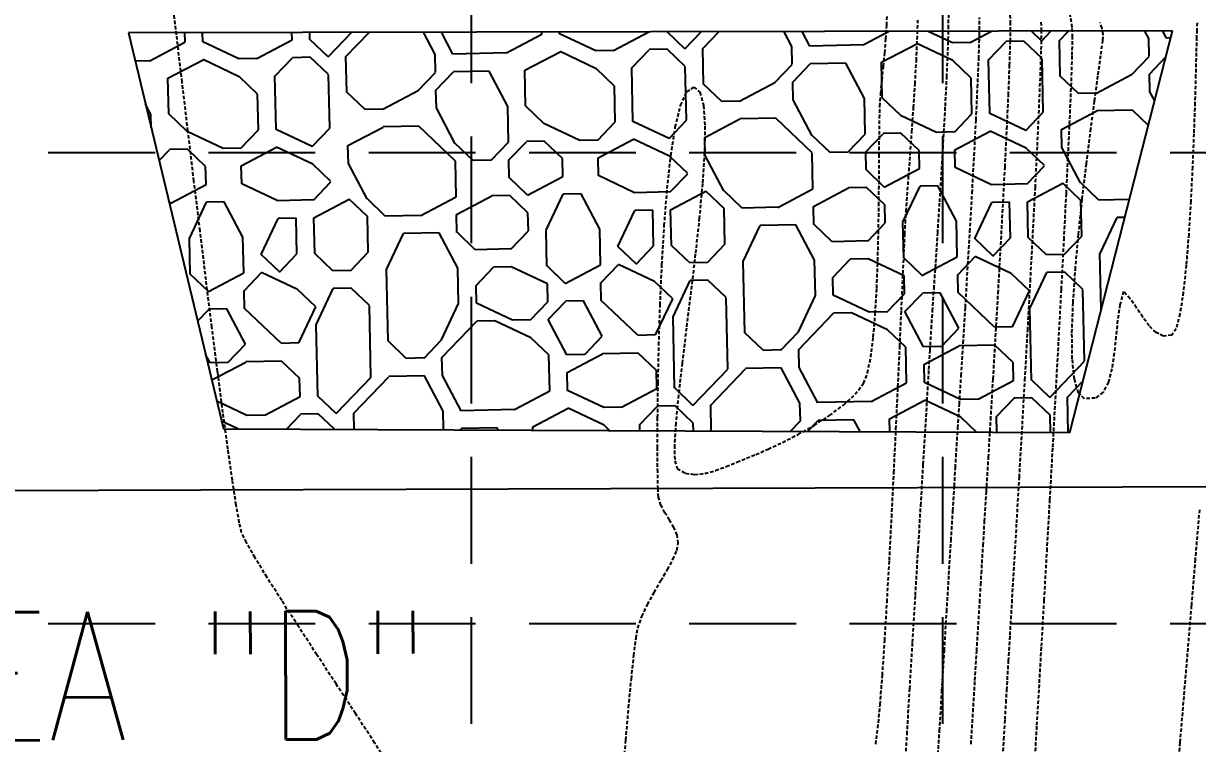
# Model space of a CAD drawing. Header units: inches. Extents: x 7994 to 10114, y 11164 to 12491.
# Drawn here: x 9849.6 to 9932, y 11918.1 to 11968.7 of the extents above; entities that cross this region are included whole.
import ezdxf
from ezdxf.enums import TextEntityAlignment as Align

# ---------------------------------------------------------------- set-up
doc = ezdxf.new("R2010")
doc.units = ezdxf.units.IN
doc.header["$MEASUREMENT"] = 0
doc.linetypes.add('HIDDEN', pattern=[0.375, 0.25, -0.125])
doc.linetypes.add('x4227topo$0$HIDDEN', pattern=[0.375, 0.25, -0.125])
for name, color, linetype in [('CONTOURS', 43, 'x4227topo$0$HIDDEN'), ('GRID', 254, 'HIDDEN'), ('MISC-6', 6, 'Continuous'), ('x4227 lots$0$COMMON AREA LABEL', 4, 'Continuous'), ('x4227 lots$0$p-row', 5, 'Continuous')]:
    doc.layers.add(name, color=color, linetype=linetype)
doc.styles.add('x4227 lots$0$romans', font='romans.shx', dxfattribs={"width": 0.8})

msp = doc.modelspace()

# ---------------------------------------------------------------- linework, layer by layer
at = {"layer": 'CONTOURS', "color": 43}
for p, q in [((9860.326, 11967.921, 1240), (9859.958, 11971.055, 1240)), ((9910.184, 11968.584, 1239), (9910.215, 11969.537, 1239)), ((9914.523, 11968.372, 1237), (9914.531, 11969.591, 1237)), ((9918.875, 11968.692, 1235), (9918.85, 11969.413, 1235)), ((9910.122, 11967.618, 1239), (9910.184, 11968.584, 1239)), ((9912.326, 11967.606, 1238), (9912.363, 11968.945, 1238)), ((9916.689, 11967.892, 1236), (9916.702, 11969.14, 1236)), ((9918.859, 11967.454, 1235), (9918.875, 11968.692, 1235)), ((9921.049, 11968.192, 1234), (9921.027, 11968.924, 1234)), ((9923.205, 11968.435, 1233), (9923.059, 11969.355, 1233)), ((9925.296, 11968.372, 1232), (9925.159, 11968.789, 1232)), ((9931.961, 11968.771, 1232), (9931.942, 11968.265, 1232)), ((9860.719, 11964.6, 1240), (9860.326, 11967.921, 1240)), ((9914.477, 11966.805, 1237), (9914.523, 11968.372, 1237)), ((9916.639, 11966.228, 1236), (9916.689, 11967.892, 1236)), ((9921.028, 11966.879, 1234), (9921.049, 11968.192, 1234)), ((9923.223, 11967.744, 1233), (9923.205, 11968.435, 1233)), ((9925.382, 11967.946, 1232), (9925.296, 11968.372, 1232)), ((9925.344, 11967.525, 1232), (9925.382, 11967.946, 1232)), ((9931.929, 11967.747, 1232), (9931.904, 11966.653, 1232)), ((9931.942, 11968.265, 1232), (9931.929, 11967.747, 1232)), ((9910.039, 11966.648, 1239), (9910.122, 11967.618, 1239)), ((9912.259, 11966.096, 1238), (9912.326, 11967.606, 1238)), ((9918.807, 11965.764, 1235), (9918.859, 11967.454, 1235)), ((9923.201, 11966.47, 1233), (9923.223, 11967.744, 1233)), ((9925.216, 11966.553, 1232), (9925.344, 11967.525, 1232)), ((9909.945, 11965.682, 1239), (9910.039, 11966.648, 1239)), ((9912.168, 11964.471, 1238), (9912.259, 11966.096, 1238)), ((9914.399, 11964.959, 1237), (9914.477, 11966.805, 1237)), ((9916.557, 11964.219, 1236), (9916.639, 11966.228, 1236)), ((9920.969, 11965.053, 1234), (9921.028, 11966.879, 1234)), ((9923.143, 11964.675, 1233), (9923.201, 11966.47, 1233)), ((9925.018, 11965.114, 1232), (9925.216, 11966.553, 1232)), ((9931.904, 11966.653, 1232), (9931.864, 11965.089, 1232)), ((9909.851, 11964.727, 1239), (9909.945, 11965.682, 1239)), ((9918.724, 11963.688, 1235), (9918.807, 11965.764, 1235)), ((9861.129, 11961.155, 1240), (9860.719, 11964.6, 1240)), ((9909.767, 11963.794, 1239), (9909.851, 11964.727, 1239)), ((9912.062, 11962.789, 1238), (9912.168, 11964.471, 1238)), ((9914.297, 11962.904, 1237), (9914.399, 11964.959, 1237)), ((9920.876, 11962.784, 1234), (9920.969, 11965.053, 1234)), ((9923.052, 11962.421, 1233), (9923.143, 11964.675, 1233)), ((9924.769, 11963.292, 1232), (9925.018, 11965.114, 1232)), ((9931.864, 11965.089, 1232), (9931.809, 11963.161, 1232)), ((9895.709, 11962.956, 1239), (9896.14, 11963.928, 1239)), ((9896.14, 11963.928, 1239), (9896.638, 11964.25, 1239)), ((9896.638, 11964.25, 1239), (9897.071, 11963.892, 1239)), ((9897.071, 11963.892, 1239), (9897.324, 11962.948, 1239)), ((9909.704, 11962.889, 1239), (9909.767, 11963.794, 1239)), ((9916.449, 11961.932, 1236), (9916.557, 11964.219, 1236)), ((9918.615, 11961.289, 1235), (9918.724, 11963.688, 1235)), ((9895.34, 11961.432, 1239), (9895.709, 11962.956, 1239)), ((9897.324, 11962.948, 1239), (9897.42, 11961.504, 1239)), ((9909.678, 11962.075, 1239), (9909.704, 11962.889, 1239)), ((9914.175, 11960.709, 1237), (9914.297, 11962.904, 1237)), ((9924.488, 11961.173, 1232), (9924.769, 11963.292, 1232)), ((9931.809, 11963.161, 1232), (9931.734, 11960.973, 1232)), ((9909.663, 11960.908, 1239), (9909.678, 11962.075, 1239)), ((9911.946, 11961.107, 1238), (9912.062, 11962.789, 1238)), ((9920.756, 11960.138, 1234), (9920.876, 11962.784, 1234)), ((9922.933, 11959.769, 1233), (9923.052, 11962.421, 1233)), ((9861.551, 11957.649, 1240), (9861.129, 11961.155, 1240)), ((9895.029, 11959.454, 1239), (9895.34, 11961.432, 1239)), ((9897.42, 11961.504, 1239), (9897.386, 11959.651, 1239)), ((9916.32, 11959.437, 1236), (9916.449, 11961.932, 1236)), ((9918.483, 11958.632, 1235), (9918.615, 11961.289, 1235)), ((9924.193, 11958.843, 1232), (9924.488, 11961.173, 1232)), ((9909.653, 11959.451, 1239), (9909.663, 11960.908, 1239)), ((9911.829, 11959.481, 1238), (9911.946, 11961.107, 1238)), ((9914.041, 11958.445, 1237), (9914.175, 11960.709, 1237)), ((9931.734, 11960.973, 1232), (9931.639, 11958.632, 1232)), ((9897.386, 11959.651, 1239), (9897.245, 11957.475, 1239)), ((9920.611, 11957.185, 1234), (9920.756, 11960.138, 1234)), ((9922.789, 11956.781, 1233), (9922.933, 11959.769, 1233)), ((9894.771, 11957.118, 1239), (9895.029, 11959.454, 1239)), ((9909.643, 11957.772, 1239), (9909.653, 11959.451, 1239)), ((9911.717, 11957.97, 1238), (9911.829, 11959.481, 1238)), ((9916.175, 11956.804, 1236), (9916.32, 11959.437, 1236)), ((9923.904, 11956.385, 1232), (9924.193, 11958.843, 1232)), ((9911.618, 11956.629, 1238), (9911.717, 11957.97, 1238)), ((9913.9, 11956.18, 1237), (9914.041, 11958.445, 1237)), ((9918.333, 11955.781, 1235), (9918.483, 11958.632, 1235)), ((9931.639, 11958.632, 1232), (9931.52, 11956.243, 1232)), ((9861.977, 11954.144, 1240), (9861.551, 11957.649, 1240)), ((9894.562, 11954.521, 1239), (9894.771, 11957.118, 1239)), ((9897.245, 11957.475, 1239), (9897.023, 11955.066, 1239)), ((9909.627, 11955.935, 1239), (9909.643, 11957.772, 1239)), ((9920.446, 11953.992, 1234), (9920.611, 11957.185, 1234)), ((9911.538, 11955.517, 1238), (9911.618, 11956.629, 1238)), ((9916.02, 11954.101, 1236), (9916.175, 11956.804, 1236)), ((9922.625, 11953.519, 1233), (9922.789, 11956.781, 1233)), ((9923.64, 11953.886, 1232), (9923.904, 11956.385, 1232)), ((9931.52, 11956.243, 1232), (9931.375, 11953.912, 1232)), ((9909.598, 11954.006, 1239), (9909.627, 11955.935, 1239)), ((9911.486, 11954.69, 1238), (9911.538, 11955.517, 1238)), ((9913.759, 11953.985, 1237), (9913.9, 11956.18, 1237)), ((9918.171, 11952.801, 1235), (9918.333, 11955.781, 1235)), ((9897.023, 11955.066, 1239), (9896.744, 11952.512, 1239)), ((9911.448, 11953.915, 1238), (9911.486, 11954.69, 1238)), ((9862.4, 11950.702, 1240), (9861.977, 11954.144, 1240)), ((9894.397, 11951.761, 1239), (9894.562, 11954.521, 1239)), ((9909.55, 11952.051, 1239), (9909.598, 11954.006, 1239)), ((9911.388, 11952.584, 1238), (9911.448, 11953.915, 1238)), ((9913.624, 11951.929, 1237), (9913.759, 11953.985, 1237)), ((9915.86, 11951.398, 1236), (9916.02, 11954.101, 1236)), ((9920.266, 11950.629, 1234), (9920.446, 11953.992, 1234)), ((9923.419, 11951.43, 1232), (9923.64, 11953.886, 1232)), ((9931.375, 11953.912, 1232), (9931.203, 11951.744, 1232)), ((9922.444, 11950.046, 1233), (9922.625, 11953.519, 1233)), ((9896.744, 11952.512, 1239), (9896.434, 11949.902, 1239)), ((9911.308, 11950.77, 1238), (9911.388, 11952.584, 1238)), ((9918, 11949.756, 1235), (9918.171, 11952.801, 1235)), ((9894.273, 11948.934, 1239), (9894.397, 11951.761, 1239)), ((9909.479, 11950.135, 1239), (9909.55, 11952.051, 1239)), ((9913.501, 11950.082, 1237), (9913.624, 11951.929, 1237)), ((9915.701, 11948.764, 1236), (9915.86, 11951.398, 1236)), ((9923.26, 11949.102, 1232), (9923.419, 11951.43, 1232)), ((9931.203, 11951.744, 1232), (9930.999, 11949.845, 1232)), ((9862.814, 11947.386, 1240), (9862.4, 11950.702, 1240)), ((9911.21, 11948.552, 1238), (9911.308, 11950.77, 1238)), ((9920.076, 11947.162, 1234), (9920.266, 11950.629, 1234)), ((9896.434, 11949.902, 1239), (9896.117, 11947.323, 1239)), ((9909.377, 11948.324, 1239), (9909.479, 11950.135, 1239)), ((9913.396, 11948.514, 1237), (9913.501, 11950.082, 1237)), ((9917.825, 11946.712, 1235), (9918, 11949.756, 1235)), ((9922.251, 11946.421, 1233), (9922.444, 11950.046, 1233)), ((9926.794, 11949.9, 1232), (9926.548, 11948.964, 1232)), ((9927.263, 11949.377, 1232), (9926.794, 11949.9, 1232)), ((9926.794, 11949.9, 1232), (9926.794, 11949.9, 1232)), ((9930.999, 11949.845, 1232), (9930.763, 11948.322, 1232)), ((9894.185, 11946.138, 1239), (9894.273, 11948.934, 1239)), ((9923.183, 11946.988, 1232), (9923.26, 11949.102, 1232)), ((9926.548, 11948.964, 1232), (9926.386, 11947.877, 1232)), ((9927.712, 11948.743, 1232), (9927.263, 11949.377, 1232)), ((9909.239, 11946.683, 1239), (9909.377, 11948.324, 1239)), ((9911.096, 11946.005, 1238), (9911.21, 11948.552, 1238)), ((9913.316, 11947.293, 1237), (9913.396, 11948.514, 1237)), ((9915.546, 11946.269, 1236), (9915.701, 11948.764, 1236)), ((9928.156, 11948.081, 1232), (9927.712, 11948.743, 1232)), ((9928.61, 11947.474, 1232), (9928.156, 11948.081, 1232)), ((9930.763, 11948.322, 1232), (9930.493, 11947.278, 1232)), ((9863.213, 11944.259, 1240), (9862.814, 11947.386, 1240)), ((9896.117, 11947.323, 1239), (9895.818, 11944.865, 1239)), ((9913.267, 11946.49, 1237), (9913.316, 11947.293, 1237)), ((9919.881, 11943.662, 1234), (9920.076, 11947.162, 1234)), ((9926.386, 11947.877, 1232), (9926.265, 11946.714, 1232)), ((9929.089, 11947.006, 1232), (9928.61, 11947.474, 1232)), ((9930.493, 11947.278, 1232), (9930.184, 11946.821, 1232)), ((9909.058, 11945.278, 1239), (9909.239, 11946.683, 1239)), ((9913.223, 11945.737, 1237), (9913.267, 11946.49, 1237)), ((9917.65, 11943.732, 1235), (9917.825, 11946.712, 1235)), ((9922.049, 11942.708, 1233), (9922.251, 11946.421, 1233)), ((9923.207, 11945.172, 1232), (9923.183, 11946.988, 1232)), ((9926.265, 11946.714, 1232), (9926.145, 11945.552, 1232)), ((9929.609, 11946.761, 1232), (9929.089, 11947.006, 1232)), ((9930.184, 11946.821, 1232), (9929.609, 11946.761, 1232)), ((9894.128, 11943.47, 1239), (9894.185, 11946.138, 1239)), ((9910.969, 11943.205, 1238), (9911.096, 11946.005, 1238)), ((9913.145, 11944.414, 1237), (9913.223, 11945.737, 1237)), ((9915.403, 11943.981, 1236), (9915.546, 11946.269, 1236)), ((9926.145, 11945.552, 1232), (9925.982, 11944.464, 1232)), ((9895.818, 11944.865, 1239), (9895.562, 11942.615, 1239)), ((9908.83, 11944.175, 1239), (9909.058, 11945.278, 1239)), ((9923.349, 11943.739, 1232), (9923.207, 11945.172, 1232)), ((9863.589, 11941.384, 1240), (9863.213, 11944.259, 1240)), ((9908.548, 11943.439, 1239), (9908.83, 11944.175, 1239)), ((9913.036, 11942.593, 1237), (9913.145, 11944.414, 1237)), ((9915.277, 11941.97, 1236), (9915.403, 11943.981, 1236)), ((9925.982, 11944.464, 1232), (9925.735, 11943.526, 1232)), ((9894.098, 11941.027, 1239), (9894.128, 11943.47, 1239)), ((9907.962, 11942.672, 1239), (9908.548, 11943.439, 1239)), ((9910.83, 11940.229, 1238), (9910.969, 11943.205, 1238)), ((9917.481, 11940.88, 1235), (9917.65, 11943.732, 1235)), ((9919.684, 11940.196, 1234), (9919.881, 11943.662, 1234)), ((9923.63, 11942.775, 1232), (9923.349, 11943.739, 1232)), ((9925.735, 11943.526, 1232), (9925.361, 11942.813, 1232)), ((9895.562, 11942.615, 1239), (9895.374, 11940.662, 1239)), ((9907.146, 11941.915, 1239), (9907.962, 11942.672, 1239)), ((9912.902, 11940.346, 1237), (9913.036, 11942.593, 1237)), ((9921.842, 11938.969, 1233), (9922.049, 11942.708, 1233)), ((9924.068, 11942.364, 1232), (9923.63, 11942.775, 1232)), ((9924.82, 11942.401, 1232), (9924.068, 11942.364, 1232)), ((9925.361, 11942.813, 1232), (9924.82, 11942.401, 1232)), ((9863.936, 11938.822, 1240), (9863.589, 11941.384, 1240)), ((9906.164, 11941.183, 1239), (9907.146, 11941.915, 1239)), ((9915.172, 11940.305, 1236), (9915.277, 11941.97, 1236)), ((9894.09, 11938.907, 1239), (9894.098, 11941.027, 1239)), ((9895.374, 11940.662, 1239), (9895.278, 11939.095, 1239)), ((9905.08, 11940.492, 1239), (9906.164, 11941.183, 1239)), ((9917.321, 11938.222, 1235), (9917.481, 11940.88, 1235)), ((9902.857, 11939.294, 1239), (9903.956, 11939.857, 1239)), ((9903.956, 11939.857, 1239), (9905.08, 11940.492, 1239)), ((9910.682, 11937.153, 1238), (9910.83, 11940.229, 1238)), ((9912.745, 11937.746, 1237), (9912.902, 11940.346, 1237)), ((9915.094, 11939.056, 1236), (9915.172, 11940.305, 1236)), ((9919.49, 11936.832, 1234), (9919.684, 11940.196, 1234)), ((9894.101, 11937.205, 1239), (9894.09, 11938.907, 1239)), ((9895.278, 11939.095, 1239), (9895.301, 11938.001, 1239)), ((9901.847, 11938.818, 1239), (9902.857, 11939.294, 1239)), ((9915.048, 11938.291, 1236), (9915.094, 11939.056, 1236)), ((9921.635, 11935.264, 1233), (9921.842, 11938.969, 1233)), ((9864.247, 11936.637, 1240), (9863.936, 11938.822, 1240)), ((9899.655, 11937.909, 1239), (9900.346, 11938.188, 1239)), ((9900.346, 11938.188, 1239), (9900.989, 11938.444, 1239)), ((9900.989, 11938.444, 1239), (9901.847, 11938.818, 1239)), ((9915.003, 11937.512, 1236), (9915.048, 11938.291, 1236)), ((9917.176, 11935.822, 1235), (9917.321, 11938.222, 1235)), ((9895.301, 11938.001, 1239), (9895.465, 11937.47, 1239)), ((9895.465, 11937.47, 1239), (9896.039, 11937.133, 1239)), ((9897.414, 11937.109, 1239), (9898.163, 11937.317, 1239)), ((9898.163, 11937.317, 1239), (9898.918, 11937.601, 1239)), ((9898.918, 11937.601, 1239), (9899.655, 11937.909, 1239)), ((9912.572, 11934.865, 1237), (9912.745, 11937.746, 1237)), ((9914.926, 11936.223, 1236), (9915.003, 11937.512, 1236)), ((9864.516, 11934.891, 1240), (9864.247, 11936.637, 1240)), ((9894.126, 11936.021, 1239), (9894.101, 11937.205, 1239)), ((9896.039, 11937.133, 1239), (9896.697, 11937.03, 1239)), ((9896.697, 11937.03, 1239), (9897.414, 11937.109, 1239)), ((9910.527, 11934.053, 1238), (9910.682, 11937.153, 1238)), ((9919.304, 11933.639, 1234), (9919.49, 11936.832, 1234)), ((9894.16, 11935.449, 1239), (9894.126, 11936.021, 1239)), ((9914.822, 11934.497, 1236), (9914.926, 11936.223, 1236)), ((9917.05, 11933.745, 1235), (9917.176, 11935.822, 1235)), ((9864.735, 11933.647, 1240), (9864.516, 11934.891, 1240)), ((9894.329, 11934.888, 1239), (9894.16, 11935.449, 1239)), ((9894.609, 11934.355, 1239), (9894.329, 11934.888, 1239)), ((9912.386, 11931.775, 1237), (9912.572, 11934.865, 1237)), ((9921.43, 11931.656, 1233), (9921.635, 11935.264, 1233)), ((9894.934, 11933.836, 1239), (9894.609, 11934.355, 1239)), ((9910.366, 11931.006, 1238), (9910.527, 11934.053, 1238)), ((9914.695, 11932.406, 1236), (9914.822, 11934.497, 1236)), ((9932.123, 11934.565, 1233), (9931.832, 11931.088, 1233)), ((9864.899, 11932.967, 1240), (9864.735, 11933.647, 1240)), ((9895.242, 11933.315, 1239), (9894.934, 11933.836, 1239)), ((9895.469, 11932.778, 1239), (9895.242, 11933.315, 1239)), ((9916.947, 11932.054, 1235), (9917.05, 11933.745, 1235)), ((9919.131, 11930.685, 1234), (9919.304, 11933.639, 1234)), ((9865.229, 11932.262, 1240), (9864.899, 11932.967, 1240)), ((9895.551, 11932.211, 1239), (9895.469, 11932.778, 1239)), ((9914.55, 11930.023, 1236), (9914.695, 11932.406, 1236)), ((9865.837, 11931.193, 1240), (9865.229, 11932.262, 1240)), ((9895.175, 11931.082, 1239), (9895.445, 11931.704, 1239)), ((9895.445, 11931.704, 1239), (9895.551, 11932.211, 1239)), ((9912.192, 11928.549, 1237), (9912.386, 11931.775, 1237)), ((9916.872, 11930.815, 1235), (9916.947, 11932.054, 1235)), ((9921.234, 11928.207, 1233), (9921.43, 11931.656, 1233)), ((9866.68, 11929.815, 1240), (9865.837, 11931.193, 1240)), ((9894.788, 11930.368, 1239), (9895.175, 11931.082, 1239)), ((9910.203, 11928.087, 1238), (9910.366, 11931.006, 1238)), ((9916.829, 11930.092, 1235), (9916.872, 11930.815, 1235)), ((9918.974, 11928.038, 1234), (9919.131, 11930.685, 1234)), ((9931.832, 11931.088, 1233), (9931.559, 11927.821, 1233)), ((9894.33, 11929.586, 1239), (9894.788, 11930.368, 1239)), ((9914.392, 11927.422, 1236), (9914.55, 11930.023, 1236)), ((9916.783, 11929.288, 1235), (9916.829, 11930.092, 1235)), ((9867.713, 11928.183, 1240), (9866.68, 11929.815, 1240)), ((9893.847, 11928.758, 1239), (9894.33, 11929.586, 1239)), ((9916.709, 11928.066, 1235), (9916.783, 11929.288, 1235)), ((9893.384, 11927.91, 1239), (9893.847, 11928.758, 1239)), ((9911.995, 11925.259, 1237), (9912.192, 11928.549, 1237)), ((9921.048, 11924.978, 1233), (9921.234, 11928.207, 1233)), ((9868.894, 11926.355, 1240), (9867.713, 11928.183, 1240)), ((9892.989, 11927.064, 1239), (9893.384, 11927.91, 1239)), ((9910.038, 11925.374, 1238), (9910.203, 11928.087, 1238)), ((9914.225, 11924.675, 1236), (9914.392, 11927.422, 1236)), ((9916.614, 11926.494, 1235), (9916.709, 11928.066, 1235)), ((9918.84, 11925.767, 1234), (9918.974, 11928.038, 1234)), ((9931.559, 11927.821, 1233), (9931.309, 11924.832, 1233)), ((9892.707, 11926.243, 1239), (9892.989, 11927.064, 1239)), ((9870.18, 11924.385, 1240), (9868.894, 11926.355, 1240)), ((9892.58, 11925.536, 1239), (9892.707, 11926.243, 1239)), ((9916.5, 11924.642, 1235), (9916.614, 11926.494, 1235)), ((9918.731, 11923.941, 1234), (9918.84, 11925.767, 1234)), ((9892.427, 11924.319, 1239), (9892.58, 11925.536, 1239)), ((9909.875, 11922.943, 1238), (9910.038, 11925.374, 1238)), ((9911.798, 11921.977, 1237), (9911.995, 11925.259, 1237)), ((9920.878, 11922.032, 1233), (9921.048, 11924.978, 1233)), ((9871.527, 11922.331, 1240), (9870.18, 11924.385, 1240)), ((9892.253, 11922.669, 1239), (9892.427, 11924.319, 1239)), ((9914.054, 11921.854, 1236), (9914.225, 11924.675, 1236)), ((9916.374, 11922.581, 1235), (9916.5, 11924.642, 1235)), ((9931.309, 11924.832, 1233), (9931.089, 11922.189, 1233)), ((9918.653, 11922.626, 1234), (9918.731, 11923.941, 1234)), ((9892.064, 11920.663, 1239), (9892.253, 11922.669, 1239)), ((9909.716, 11920.869, 1238), (9909.875, 11922.943, 1238)), ((9916.239, 11920.38, 1235), (9916.374, 11922.581, 1235)), ((9918.611, 11921.893, 1234), (9918.653, 11922.626, 1234)), ((9872.893, 11920.247, 1240), (9871.527, 11922.331, 1240)), ((9911.606, 11918.777, 1237), (9911.798, 11921.977, 1237)), ((9913.884, 11919.034, 1236), (9914.054, 11921.854, 1236)), ((9918.559, 11921.002, 1234), (9918.611, 11921.893, 1234)), ((9920.726, 11919.429, 1233), (9920.878, 11922.032, 1233)), ((9931.089, 11922.189, 1233), (9930.903, 11919.959, 1233)), ((9909.561, 11919.229, 1238), (9909.716, 11920.869, 1238)), ((9918.487, 11919.824, 1234), (9918.559, 11921.002, 1234)), ((9874.233, 11918.19, 1240), (9872.893, 11920.247, 1240)), ((9891.867, 11918.38, 1239), (9892.064, 11920.663, 1239)), ((9916.1, 11918.11, 1235), (9916.239, 11920.38, 1235)), ((9930.903, 11919.959, 1233), (9930.757, 11918.209, 1233)), ((9909.415, 11918.1, 1238), (9909.561, 11919.229, 1238)), ((9918.4, 11918.424, 1234), (9918.487, 11919.824, 1234)), ((9920.598, 11917.232, 1233), (9920.726, 11919.429, 1233)), ((9891.667, 11915.896, 1239), (9891.867, 11918.38, 1239)), ((9911.424, 11915.729, 1237), (9911.606, 11918.777, 1237)), ((9913.718, 11916.287, 1236), (9913.884, 11919.034, 1236)), ((9918.302, 11916.864, 1234), (9918.4, 11918.424, 1234)), ((9875.506, 11916.217, 1240), (9874.233, 11918.19, 1240)), ((9930.757, 11918.209, 1233), (9930.659, 11917.008, 1233))]:
    msp.add_line(p, q, dxfattribs=at)
at = {"layer": 'GRID', "color": 253, "linetype": 'HIDDEN', "ltscale": 30}
for p, q in [((9881.019, 12455.774), (9881.019, 11298.003)), ((9914.094, 12455.774), (9914.094, 11298.003)), ((8028.819, 11959.649), (10079.469, 11959.649)), ((8028.819, 11926.574), (10079.469, 11926.574))]:
    msp.add_line(p, q, dxfattribs=at)
at = {"layer": 'MISC-6', "color": 1}
for p, q in [((9930.246, 11968.186), (9856.95, 11968.057)), ((9856.95, 11968.057), (9863.623, 11940.252)), ((9860.922, 11967.396), (9860.907, 11968.064)), ((9862.174, 11967.424), (9862.16, 11968.066)), ((9868.435, 11967.565), (9868.423, 11968.077)), ((9869.687, 11967.593), (9869.676, 11968.08)), ((9870.968, 11966.363), (9872.614, 11968.085)), ((9872.221, 11966.392), (9873.841, 11968.087)), ((9878.481, 11966.536), (9877.658, 11968.094)), ((9879.733, 11966.564), (9878.924, 11968.096)), ((9883.489, 11966.649), (9885.965, 11967.957)), ((9885.965, 11967.959), (9885.962, 11968.108)), ((9887.218, 11967.987), (9887.215, 11968.11)), ((9889.751, 11966.792), (9887.218, 11967.988)), ((9891.002, 11966.818), (9893.469, 11968.121)), ((9896.012, 11966.935), (9894.768, 11968.124)), ((9896.012, 11966.926), (9897.161, 11968.128)), ((9897.264, 11966.954), (9898.388, 11968.13)), ((9903.525, 11967.099), (9902.976, 11968.138)), ((9904.777, 11967.127), (9904.242, 11968.14)), ((9908.532, 11967.212), (9910.31, 11968.151)), ((9914.794, 11967.355), (9913.098, 11968.156)), ((9916.045, 11967.38), (9917.528, 11968.164)), ((9921.055, 11967.497), (9920.353, 11968.169)), ((9921.056, 11967.489), (9921.708, 11968.171)), ((9922.308, 11967.517), (9922.935, 11968.173)), ((9923.028, 11939.995), (9930.246, 11968.186)), ((9928.569, 11967.662), (9928.293, 11968.183)), ((9929.821, 11967.69), (9929.559, 11968.185)), ((9858.445, 11966.086), (9860.921, 11967.395)), ((9864.707, 11966.229), (9862.175, 11967.425)), ((9865.958, 11966.255), (9868.434, 11967.564)), ((9870.968, 11966.372), (9869.688, 11967.596)), ((9897.32, 11964.456), (9897.263, 11966.96)), ((9903.552, 11965.848), (9903.524, 11967.101)), ((9908.533, 11967.213), (9904.776, 11967.129)), ((9909.813, 11965.988), (9912.289, 11967.296)), ((9914.823, 11966.103), (9912.29, 11967.299)), ((9916.046, 11967.382), (9914.794, 11967.354)), ((9917.327, 11966.152), (9918.551, 11967.433)), ((9919.803, 11967.466), (9918.55, 11967.438)), ((9921.084, 11966.245), (9919.803, 11967.469)), ((9922.363, 11965.018), (9922.307, 11967.523)), ((9928.596, 11966.411), (9928.568, 11967.663)), ((9930.121, 11967.698), (9929.82, 11967.691)), ((9859.725, 11964.862), (9862.201, 11966.171)), ((9864.735, 11964.977), (9862.203, 11966.173)), ((9865.959, 11966.257), (9864.706, 11966.228)), ((9867.24, 11965.027), (9868.464, 11966.307)), ((9869.715, 11966.341), (9868.463, 11966.313)), ((9870.996, 11965.12), (9869.716, 11966.344)), ((9872.276, 11963.893), (9872.22, 11966.397)), ((9878.509, 11965.286), (9878.48, 11966.538)), ((9883.489, 11966.65), (9879.733, 11966.566)), ((9884.769, 11965.425), (9887.245, 11966.733)), ((9889.779, 11965.54), (9887.247, 11966.736)), ((9891.002, 11966.819), (9889.75, 11966.791)), ((9892.284, 11965.59), (9893.508, 11966.87)), ((9894.759, 11966.904), (9893.507, 11966.875)), ((9896.04, 11965.683), (9894.76, 11966.907)), ((9916.103, 11964.881), (9914.823, 11966.105)), ((9917.411, 11962.401), (9917.326, 11966.158)), ((9921.167, 11962.486), (9921.083, 11966.242)), ((9927.373, 11965.125), (9928.597, 11966.405)), ((9928.625, 11965.153), (9929.779, 11966.36)), ((9858.446, 11966.088), (9857.428, 11966.065)), ((9877.286, 11964), (9878.509, 11965.28)), ((9878.538, 11964.028), (9879.762, 11965.308)), ((9882.265, 11965.37), (9879.761, 11965.314)), ((9883.574, 11962.892), (9882.266, 11965.369)), ((9884.826, 11962.922), (9884.77, 11965.426)), ((9891.059, 11964.318), (9889.779, 11965.542)), ((9892.367, 11961.839), (9892.283, 11965.595)), ((9896.124, 11961.923), (9896.039, 11965.68)), ((9902.329, 11964.562), (9903.553, 11965.843)), ((9903.581, 11964.591), (9904.805, 11965.871)), ((9907.309, 11965.933), (9904.804, 11965.877)), ((9908.618, 11963.455), (9907.31, 11965.931)), ((9909.869, 11963.485), (9909.813, 11965.989)), ((9859.782, 11962.359), (9859.726, 11964.864)), ((9866.016, 11963.755), (9864.735, 11964.979)), ((9867.323, 11961.276), (9867.239, 11965.032)), ((9871.08, 11961.36), (9870.996, 11965.117)), ((9898.601, 11963.234), (9897.32, 11964.459)), ((9899.851, 11963.258), (9902.328, 11964.567)), ((9903.609, 11963.344), (9903.58, 11964.596)), ((9916.159, 11962.373), (9916.102, 11964.878)), ((9923.644, 11963.797), (9922.364, 11965.021)), ((9924.895, 11963.821), (9927.371, 11965.129)), ((9928.652, 11963.907), (9928.624, 11965.159)), ((9866.071, 11961.248), (9866.015, 11963.752)), ((9873.557, 11962.672), (9872.277, 11963.896)), ((9874.808, 11962.695), (9877.284, 11964.004)), ((9878.565, 11962.781), (9878.537, 11964.033)), ((9891.115, 11961.81), (9891.059, 11964.315)), ((9924.896, 11963.822), (9923.644, 11963.794)), ((9928.988, 11963.271), (9928.653, 11963.905)), ((9858.531, 11962.33), (9858.153, 11963.044)), ((9883.63, 11960.389), (9883.574, 11962.894)), ((9886.107, 11961.701), (9884.827, 11962.925)), ((9899.852, 11963.26), (9898.6, 11963.231)), ((9904.918, 11960.866), (9903.609, 11963.342)), ((9908.674, 11960.952), (9908.617, 11963.457)), ((9911.151, 11962.264), (9909.87, 11963.487)), ((9858.551, 11961.385), (9858.53, 11962.331)), ((9861.063, 11961.138), (9859.783, 11962.362)), ((9874.808, 11962.697), (9873.556, 11962.669)), ((9879.874, 11960.304), (9878.566, 11962.78)), ((9897.403, 11960.698), (9899.879, 11962.006)), ((9902.385, 11962.064), (9899.88, 11962.007)), ((9904.946, 11959.619), (9902.385, 11962.067)), ((9913.683, 11961.066), (9911.151, 11962.262)), ((9914.935, 11961.087), (9916.159, 11962.368)), ((9919.944, 11961.206), (9917.411, 11962.402)), ((9919.944, 11961.2), (9921.168, 11962.48)), ((9922.447, 11961.26), (9924.923, 11962.569)), ((9927.428, 11962.626), (9924.924, 11962.57)), ((9928.549, 11961.558), (9927.429, 11962.629)), ((9864.848, 11959.962), (9866.072, 11961.242)), ((9869.857, 11960.081), (9867.324, 11961.277)), ((9869.857, 11960.074), (9871.081, 11961.355)), ((9872.36, 11960.135), (9874.836, 11961.443)), ((9877.341, 11961.501), (9874.836, 11961.445)), ((9879.902, 11959.056), (9877.342, 11961.504)), ((9888.639, 11960.503), (9886.107, 11961.699)), ((9889.892, 11960.525), (9891.116, 11961.805)), ((9894.9, 11960.644), (9892.368, 11961.84)), ((9894.9, 11960.637), (9896.125, 11961.917)), ((9922.476, 11960.009), (9922.448, 11961.262)), ((9863.596, 11959.94), (9861.063, 11961.136)), ((9882.407, 11959.104), (9883.631, 11960.384)), ((9883.659, 11959.132), (9884.883, 11960.412)), ((9886.134, 11960.446), (9884.882, 11960.418)), ((9887.415, 11959.225), (9886.135, 11960.449)), ((9889.891, 11960.53), (9888.639, 11960.502)), ((9889.918, 11959.277), (9892.394, 11960.585)), ((9894.928, 11959.392), (9892.396, 11960.587)), ((9897.432, 11959.447), (9897.404, 11960.699)), ((9906.198, 11959.647), (9904.918, 11960.871)), ((9907.45, 11959.666), (9908.674, 11960.947)), ((9908.703, 11959.694), (9909.927, 11960.975)), ((9911.178, 11961.008), (9909.926, 11960.98)), ((9912.459, 11959.787), (9911.179, 11961.011)), ((9914.934, 11961.093), (9913.682, 11961.065)), ((9914.962, 11959.839), (9917.438, 11961.148)), ((9919.972, 11959.954), (9917.44, 11961.15)), ((9859.104, 11959.081), (9859.839, 11959.849)), ((9861.091, 11959.883), (9859.838, 11959.855)), ((9862.372, 11958.662), (9861.091, 11959.886)), ((9864.847, 11959.967), (9863.595, 11959.939)), ((9864.875, 11958.714), (9867.351, 11960.022)), ((9869.885, 11958.829), (9867.352, 11960.025)), ((9872.388, 11958.884), (9872.36, 11960.136)), ((9881.154, 11959.084), (9879.874, 11960.308)), ((9905.001, 11957.111), (9904.945, 11959.616)), ((9907.45, 11959.672), (9906.197, 11959.644)), ((9908.73, 11958.448), (9908.702, 11959.7)), ((9912.486, 11958.532), (9912.458, 11959.784)), ((9914.991, 11958.588), (9914.963, 11959.841)), ((9921.252, 11958.732), (9919.972, 11959.956)), ((9923.785, 11957.532), (9922.476, 11960.008)), ((9864.903, 11957.463), (9864.875, 11958.715)), ((9871.165, 11957.607), (9869.885, 11958.831)), ((9873.698, 11956.406), (9872.389, 11958.883)), ((9879.958, 11956.549), (9879.901, 11959.053)), ((9882.406, 11959.109), (9881.154, 11959.081)), ((9883.686, 11957.885), (9883.658, 11959.137)), ((9887.443, 11957.97), (9887.415, 11959.222)), ((9889.947, 11958.026), (9889.919, 11959.278)), ((9896.209, 11958.169), (9894.928, 11959.394)), ((9898.741, 11956.969), (9897.433, 11959.445)), ((9920.028, 11957.442), (9921.252, 11958.722)), ((9862.399, 11957.407), (9862.371, 11958.659)), ((9884.967, 11956.664), (9883.687, 11957.888)), ((9884.966, 11956.66), (9887.442, 11957.968)), ((9892.48, 11956.831), (9889.948, 11958.027)), ((9894.984, 11956.88), (9896.208, 11958.16)), ((9910.011, 11957.227), (9908.731, 11958.451)), ((9910.01, 11957.222), (9912.486, 11958.531)), ((9917.524, 11957.394), (9914.991, 11958.589)), ((9859.922, 11956.097), (9862.398, 11957.405)), ((9867.437, 11956.268), (9864.904, 11957.464)), ((9869.94, 11956.317), (9871.164, 11957.597)), ((9902.525, 11955.801), (9905.001, 11957.11)), ((9905.029, 11955.858), (9907.505, 11957.166)), ((9908.758, 11957.196), (9907.506, 11957.167)), ((9910.039, 11955.975), (9908.759, 11957.199)), ((9911.32, 11954.75), (9912.515, 11957.283)), ((9913.767, 11957.308), (9912.515, 11957.28)), ((9915.076, 11954.83), (9913.767, 11957.307)), ((9920.028, 11957.449), (9917.523, 11957.393)), ((9920.055, 11956.195), (9922.531, 11957.504)), ((9923.813, 11956.284), (9922.533, 11957.508)), ((9923.813, 11956.284), (9922.533, 11957.508)), ((9925.065, 11956.312), (9923.785, 11957.536)), ((9859.924, 11956.101), (9859.788, 11956.231)), ((9869.94, 11956.323), (9867.436, 11956.267)), ((9869.968, 11955.07), (9872.444, 11956.378)), ((9873.726, 11955.159), (9872.445, 11956.383)), ((9873.726, 11955.159), (9872.445, 11956.383)), ((9874.978, 11955.187), (9873.698, 11956.411)), ((9877.481, 11955.239), (9879.957, 11956.547)), ((9879.985, 11955.295), (9882.461, 11956.603)), ((9883.714, 11956.633), (9882.462, 11956.605)), ((9884.995, 11955.412), (9883.715, 11956.636)), ((9886.276, 11954.187), (9887.472, 11956.72)), ((9888.723, 11956.745), (9887.471, 11956.717)), ((9890.032, 11954.268), (9888.724, 11956.744)), ((9894.984, 11956.886), (9892.48, 11956.83)), ((9895.011, 11955.633), (9897.488, 11956.941)), ((9898.769, 11955.721), (9897.489, 11956.945)), ((9898.769, 11955.721), (9897.489, 11956.945)), ((9900.022, 11955.749), (9898.741, 11956.973)), ((9923.869, 11953.777), (9923.812, 11956.281)), ((9927.217, 11956.358), (9925.065, 11956.309)), ((9861.232, 11953.625), (9862.428, 11956.157)), ((9863.679, 11956.183), (9862.427, 11956.155)), ((9864.988, 11953.705), (9863.68, 11956.181)), ((9885.023, 11954.157), (9884.995, 11955.409)), ((9891.313, 11953.048), (9892.509, 11955.58)), ((9893.76, 11955.606), (9892.508, 11955.578)), ((9893.816, 11953.101), (9893.76, 11955.606)), ((9895.068, 11953.13), (9895.012, 11955.634)), ((9898.825, 11953.214), (9898.769, 11955.718)), ((9902.525, 11955.803), (9900.021, 11955.746)), ((9905.058, 11954.607), (9905.03, 11955.859)), ((9910.066, 11954.719), (9910.038, 11955.972)), ((9916.356, 11953.61), (9917.552, 11956.143)), ((9918.804, 11956.169), (9917.551, 11956.14)), ((9918.86, 11953.664), (9918.804, 11956.169)), ((9920.112, 11953.692), (9920.056, 11956.197)), ((9866.269, 11952.485), (9867.465, 11955.018)), ((9868.716, 11955.043), (9867.464, 11955.015)), ((9868.772, 11952.539), (9868.716, 11955.043)), ((9870.025, 11952.567), (9869.968, 11955.071)), ((9873.781, 11952.651), (9873.725, 11955.156)), ((9877.482, 11955.24), (9874.977, 11955.184)), ((9880.014, 11954.044), (9879.986, 11955.296)), ((9903.806, 11954.579), (9901.301, 11954.522)), ((9905.115, 11952.101), (9903.806, 11954.577)), ((9906.339, 11953.386), (9905.058, 11954.61)), ((9908.843, 11953.433), (9910.066, 11954.713)), ((9911.375, 11952.243), (9911.319, 11954.748)), ((9915.131, 11952.328), (9915.075, 11954.832)), ((9925.15, 11952.555), (9926.346, 11955.088)), ((9926.895, 11955.097), (9926.345, 11955.085)), ((9875.062, 11951.43), (9876.258, 11953.962)), ((9878.762, 11954.016), (9876.257, 11953.96)), ((9880.071, 11951.538), (9878.763, 11954.014)), ((9881.295, 11952.823), (9880.015, 11954.047)), ((9883.799, 11952.87), (9885.023, 11954.15)), ((9886.331, 11951.68), (9886.275, 11954.185)), ((9890.088, 11951.765), (9890.031, 11954.269)), ((9900.106, 11951.993), (9901.302, 11954.525)), ((9922.645, 11952.491), (9923.87, 11953.771)), ((9861.288, 11951.118), (9861.231, 11953.622)), ((9865.044, 11951.202), (9864.988, 11953.707)), ((9892.593, 11951.824), (9891.313, 11953.048)), ((9892.593, 11951.816), (9893.817, 11953.096)), ((9896.35, 11951.908), (9895.07, 11953.132)), ((9897.602, 11951.928), (9898.826, 11953.208)), ((9908.842, 11953.439), (9906.338, 11953.383)), ((9917.637, 11952.387), (9916.356, 11953.611)), ((9917.637, 11952.378), (9918.861, 11953.659)), ((9921.394, 11952.471), (9920.113, 11953.695)), ((9867.549, 11951.261), (9866.269, 11952.485)), ((9867.549, 11951.253), (9868.773, 11952.533)), ((9871.306, 11951.345), (9870.026, 11952.569)), ((9872.558, 11951.365), (9873.782, 11952.646)), ((9883.799, 11952.876), (9881.294, 11952.82)), ((9905.17, 11949.598), (9905.114, 11952.102)), ((9906.395, 11950.872), (9907.619, 11952.152)), ((9908.871, 11952.187), (9907.618, 11952.159)), ((9911.404, 11950.992), (9908.871, 11952.188)), ((9912.657, 11951.022), (9911.376, 11952.245)), ((9912.655, 11951.018), (9915.131, 11952.326)), ((9915.16, 11951.07), (9916.385, 11952.35)), ((9918.917, 11951.161), (9916.384, 11952.357)), ((9922.645, 11952.496), (9921.392, 11952.468)), ((9925.237, 11948.624), (9925.149, 11952.553)), ((9872.557, 11951.371), (9871.305, 11951.343)), ((9875.174, 11946.419), (9875.062, 11951.427)), ((9880.127, 11949.035), (9880.07, 11951.54)), ((9881.351, 11950.31), (9882.575, 11951.59)), ((9883.827, 11951.624), (9882.575, 11951.596)), ((9886.36, 11950.429), (9883.828, 11951.625)), ((9887.613, 11950.459), (9886.333, 11951.683)), ((9887.611, 11950.455), (9890.087, 11951.763)), ((9890.117, 11950.507), (9891.341, 11951.787)), ((9893.873, 11950.598), (9891.341, 11951.794)), ((9897.601, 11951.934), (9896.349, 11951.906)), ((9900.218, 11946.981), (9900.105, 11951.99)), ((9862.569, 11949.896), (9861.289, 11951.12)), ((9862.567, 11949.892), (9865.043, 11951.201)), ((9865.073, 11949.944), (9866.297, 11951.225)), ((9868.829, 11950.035), (9866.297, 11951.231)), ((9890.144, 11949.26), (9890.116, 11950.513)), ((9895.154, 11949.376), (9893.873, 11950.6)), ((9895.182, 11948.123), (9896.378, 11950.656)), ((9897.629, 11950.681), (9896.377, 11950.653)), ((9898.91, 11949.46), (9897.63, 11950.684)), ((9906.422, 11949.626), (9906.394, 11950.878)), ((9911.431, 11949.739), (9911.403, 11950.991)), ((9915.188, 11949.823), (9915.16, 11951.075)), ((9920.197, 11949.939), (9918.917, 11951.163)), ((9920.226, 11948.686), (9921.421, 11951.219)), ((9922.673, 11951.244), (9921.42, 11951.216)), ((9923.954, 11950.023), (9922.674, 11951.247)), ((9861.316, 11949.867), (9861.315, 11949.867)), ((9865.1, 11948.698), (9865.072, 11949.95)), ((9870.11, 11948.813), (9868.83, 11950.037)), ((9870.138, 11947.561), (9871.334, 11950.093)), ((9872.585, 11950.119), (9871.333, 11950.091)), ((9873.866, 11948.898), (9872.586, 11950.122)), ((9881.379, 11949.064), (9881.351, 11950.316)), ((9886.387, 11949.176), (9886.359, 11950.428)), ((9908.956, 11948.431), (9906.423, 11949.627)), ((9910.208, 11948.453), (9911.432, 11949.733)), ((9911.461, 11948.481), (9912.685, 11949.762)), ((9913.936, 11949.795), (9912.683, 11949.767)), ((9915.245, 11947.317), (9913.936, 11949.793)), ((9917.749, 11947.378), (9915.188, 11949.826)), ((9917.749, 11947.378), (9915.189, 11949.826)), ((9919.001, 11947.406), (9920.197, 11949.938)), ((9924.066, 11945.011), (9923.953, 11950.02)), ((9868.914, 11946.28), (9870.11, 11948.813)), ((9873.978, 11943.886), (9873.866, 11948.895)), ((9878.932, 11946.506), (9880.127, 11949.038)), ((9883.912, 11947.869), (9881.379, 11949.065)), ((9885.164, 11947.89), (9886.388, 11949.17)), ((9886.417, 11947.919), (9887.641, 11949.199)), ((9888.892, 11949.232), (9887.64, 11949.204)), ((9890.201, 11946.755), (9888.893, 11949.231)), ((9892.706, 11946.815), (9890.145, 11949.263)), ((9892.705, 11946.815), (9890.145, 11949.263)), ((9893.958, 11946.843), (9895.154, 11949.376)), ((9899.022, 11944.449), (9898.909, 11949.457)), ((9903.975, 11947.068), (9905.171, 11949.601)), ((9861.809, 11947.811), (9862.597, 11948.636)), ((9863.848, 11948.67), (9862.596, 11948.642)), ((9865.157, 11946.192), (9863.849, 11948.668)), ((9867.662, 11946.253), (9865.101, 11948.701)), ((9867.662, 11946.253), (9865.101, 11948.701)), ((9895.293, 11943.112), (9895.181, 11948.121)), ((9904.003, 11945.808), (9906.451, 11948.368)), ((9907.703, 11948.402), (9906.451, 11948.374)), ((9910.236, 11947.207), (9907.703, 11948.403)), ((9910.207, 11948.458), (9908.955, 11948.43)), ((9912.768, 11946.009), (9911.46, 11948.485)), ((9920.337, 11943.675), (9920.225, 11948.684)), ((9870.25, 11942.549), (9870.137, 11947.558)), ((9878.96, 11945.245), (9881.408, 11947.806)), ((9882.659, 11947.84), (9881.407, 11947.811)), ((9885.192, 11946.645), (9882.66, 11947.841)), ((9885.163, 11947.896), (9883.911, 11947.868)), ((9887.725, 11945.446), (9886.416, 11947.922)), ((9911.516, 11945.985), (9910.236, 11947.209)), ((9914.021, 11946.033), (9915.245, 11947.313)), ((9919.001, 11947.403), (9917.748, 11947.375)), ((9876.455, 11945.197), (9875.175, 11946.421)), ((9877.708, 11945.217), (9878.932, 11946.497)), ((9886.473, 11945.423), (9885.192, 11946.647)), ((9888.977, 11945.47), (9890.201, 11946.75)), ((9893.957, 11946.841), (9892.705, 11946.812)), ((9901.499, 11945.76), (9900.219, 11946.984)), ((9902.751, 11945.78), (9903.975, 11947.06)), ((9863.934, 11944.908), (9865.158, 11946.188)), ((9868.913, 11946.278), (9867.661, 11946.25)), ((9887.752, 11944.194), (9890.228, 11945.502)), ((9892.733, 11945.56), (9890.228, 11945.504)), ((9894.014, 11944.339), (9892.734, 11945.563)), ((9902.75, 11945.785), (9901.498, 11945.757)), ((9904.031, 11944.561), (9904.002, 11945.813)), ((9911.572, 11943.478), (9911.516, 11945.982)), ((9914.02, 11946.039), (9912.768, 11946.01)), ((9912.795, 11944.757), (9915.271, 11946.065)), ((9917.776, 11946.123), (9915.272, 11946.067)), ((9919.058, 11944.901), (9917.778, 11946.125)), ((9862.681, 11944.883), (9862.37, 11945.472)), ((9863.933, 11944.913), (9862.68, 11944.885)), ((9862.8, 11943.68), (9865.184, 11944.94)), ((9867.689, 11944.998), (9865.185, 11944.941)), ((9868.971, 11943.776), (9867.69, 11945)), ((9877.707, 11945.223), (9876.454, 11945.194)), ((9878.987, 11943.999), (9878.959, 11945.251)), ((9886.528, 11942.915), (9886.472, 11945.42)), ((9888.976, 11945.476), (9887.724, 11945.448)), ((9912.824, 11943.506), (9912.796, 11944.758)), ((9919.085, 11943.647), (9919.057, 11944.899)), ((9921.618, 11942.445), (9924.066, 11945.006)), ((9871.531, 11941.32), (9873.979, 11943.88)), ((9872.783, 11941.348), (9875.231, 11943.908)), ((9877.735, 11943.97), (9875.23, 11943.914)), ((9879.044, 11941.493), (9877.735, 11943.969)), ((9880.296, 11941.521), (9878.988, 11943.997)), ((9887.78, 11942.943), (9887.752, 11944.195)), ((9894.041, 11943.084), (9894.013, 11944.336)), ((9896.575, 11941.882), (9899.023, 11944.443)), ((9897.827, 11941.911), (9900.275, 11944.471)), ((9902.778, 11944.533), (9900.274, 11944.477)), ((9904.088, 11942.055), (9902.779, 11944.532)), ((9905.34, 11942.084), (9904.031, 11944.56)), ((9868.998, 11942.521), (9868.969, 11943.773)), ((9891.564, 11941.774), (9894.041, 11943.083)), ((9896.574, 11941.891), (9895.294, 11943.115)), ((9909.095, 11942.168), (9911.571, 11943.476)), ((9915.357, 11942.311), (9912.825, 11943.507)), ((9916.608, 11942.337), (9919.084, 11943.645)), ((9921.618, 11942.454), (9920.338, 11943.678)), ((9922.871, 11942.473), (9923.952, 11943.604)), ((9866.521, 11941.211), (9868.997, 11942.52)), ((9871.531, 11941.328), (9870.251, 11942.552)), ((9884.051, 11941.605), (9886.527, 11942.914)), ((9890.313, 11941.748), (9887.781, 11942.944)), ((9910.375, 11940.944), (9912.851, 11942.252)), ((9915.385, 11941.059), (9912.853, 11942.255)), ((9916.609, 11942.338), (9915.357, 11942.31)), ((9917.89, 11941.109), (9919.114, 11942.389)), ((9920.365, 11942.423), (9919.113, 11942.394)), ((9921.646, 11941.202), (9920.366, 11942.426)), ((9922.925, 11939.996), (9922.87, 11942.479)), ((9865.27, 11941.186), (9863.16, 11942.182)), ((9879.071, 11940.242), (9879.043, 11941.494)), ((9884.052, 11941.607), (9880.295, 11941.522)), ((9885.332, 11940.381), (9887.808, 11941.69)), ((9890.342, 11940.496), (9887.809, 11941.692)), ((9891.565, 11941.776), (9890.313, 11941.747)), ((9892.846, 11940.546), (9894.07, 11941.826)), ((9895.322, 11941.86), (9894.069, 11941.832)), ((9896.603, 11940.639), (9895.322, 11941.863)), ((9897.867, 11940.104), (9897.826, 11941.916)), ((9904.115, 11940.805), (9904.087, 11942.057)), ((9909.096, 11942.169), (9905.339, 11942.085)), ((9864.633, 11940.248), (9863.495, 11940.785)), ((9866.521, 11941.213), (9865.269, 11941.185)), ((9868.041, 11940.233), (9869.027, 11941.263)), ((9870.278, 11941.297), (9869.026, 11941.269)), ((9871.41, 11940.218), (9870.279, 11941.3)), ((9872.808, 11940.212), (9872.782, 11941.354)), ((9892.855, 11940.126), (9892.845, 11940.551)), ((9896.614, 11940.109), (9896.602, 11940.636)), ((9903.428, 11940.08), (9904.116, 11940.799)), ((9904.649, 11940.075), (9905.368, 11940.827)), ((9907.872, 11940.889), (9905.367, 11940.833)), ((9908.31, 11940.059), (9907.872, 11940.888)), ((9910.396, 11940.05), (9910.376, 11940.945)), ((9916.47, 11940.024), (9915.385, 11941.061)), ((9917.914, 11940.017), (9917.889, 11941.114)), ((9921.672, 11940.001), (9921.646, 11941.199)), ((9863.623, 11940.252), (9923.028, 11939.995)), ((9879.024, 11940.185), (9879.072, 11940.236)), ((9880.244, 11940.18), (9880.324, 11940.265)), ((9882.828, 11940.326), (9880.323, 11940.27)), ((9882.911, 11940.169), (9882.829, 11940.325)), ((9885.337, 11940.158), (9885.332, 11940.383)), ((9890.722, 11940.135), (9890.342, 11940.498))]:
    msp.add_line(p, q, dxfattribs=at)
at = {"layer": 'x4227 lots$0$p-row', "color": 7}
msp.add_line((9753.576, 11935.617), (9943.776, 11936.228), dxfattribs=at)

# ---------------------------------------------------------------- texts
at = {"layer": 'x4227 lots$0$COMMON AREA LABEL', "color": 7, "style": 'x4227 lots$0$romans', "width": 0.8}
msp.add_text('COMMON AREA "D"', height=9, rotation=0.18417, dxfattribs=at).set_placement((9832.501, 11922.819), align=Align.MIDDLE_CENTER)

doc.saveas('drawing.dxf')
